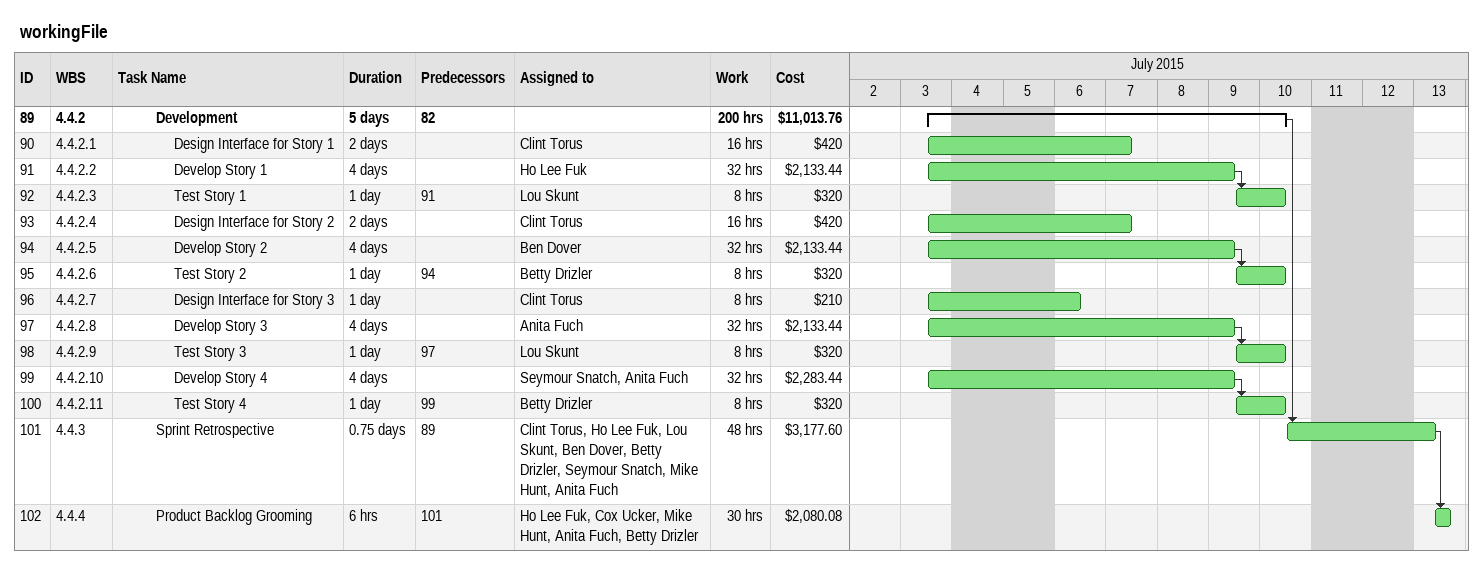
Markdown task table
workingFile

| ID | WBS | Task | Duration | Start | Finish | Predecessors | Resources | Work (h) | Cost ($) |
|---|---|---|---|---|---|---|---|---|---|
| 89 | 4.4.2 | **Development** | 5d | 2015-07-03 | 2015-07-10 | 82 |  | 200 | 11013.76 |
| 90 | 4.4.2.1 | Design Interface for Story 1 | 2d | 2015-07-03 | 2015-07-07 |  | Clint Torus | 16 | 420 |
| 91 | 4.4.2.2 | Develop Story 1 | 4d | 2015-07-03 | 2015-07-09 |  | Ho Lee Fuk | 32 | 2133.44 |
| 92 | 4.4.2.3 | Test Story 1 | 1d | 2015-07-09 | 2015-07-10 | 91 | Lou Skunt | 8 | 320 |
| 93 | 4.4.2.4 | Design Interface for Story 2 | 2d | 2015-07-03 | 2015-07-07 |  | Clint Torus | 16 | 420 |
| 94 | 4.4.2.5 | Develop Story 2 | 4d | 2015-07-03 | 2015-07-09 |  | Ben Dover | 32 | 2133.44 |
| 95 | 4.4.2.6 | Test Story 2 | 1d | 2015-07-09 | 2015-07-10 | 94 | Betty Drizler | 8 | 320 |
| 96 | 4.4.2.7 | Design Interface for Story 3 | 1d | 2015-07-03 | 2015-07-06 |  | Clint Torus | 8 | 210 |
| 97 | 4.4.2.8 | Develop Story 3 | 4d | 2015-07-03 | 2015-07-09 |  | Anita Fuch | 32 | 2133.44 |
| 98 | 4.4.2.9 | Test Story 3 | 1d | 2015-07-09 | 2015-07-10 | 97 | Lou Skunt | 8 | 320 |
| 99 | 4.4.2.10 | Develop Story 4 | 4d | 2015-07-03 | 2015-07-09 |  | Seymour Snatch, Anita Fuch | 32 | 2283.44 |
| 100 | 4.4.2.11 | Test Story 4 | 1d | 2015-07-09 | 2015-07-10 | 99 | Betty Drizler | 8 | 320 |
| 101 | 4.4.3 | Sprint Retrospective | 0.75d | 2015-07-10 | 2015-07-13 | 89 | Clint Torus, Ho Lee Fuk, Lou Skunt, Ben Dover, Betty Drizler, Seymour Snatch, Mike Hunt, Anita Fuch | 48 | 3177.60 |
| 102 | 4.4.4 | Product Backlog Grooming | 6h | 2015-07-13 | 2015-07-13 | 101 | Ho Lee Fuk, Cox Ucker, Mike Hunt, Anita Fuch, Betty Drizler | 30 | 2080.08 |
